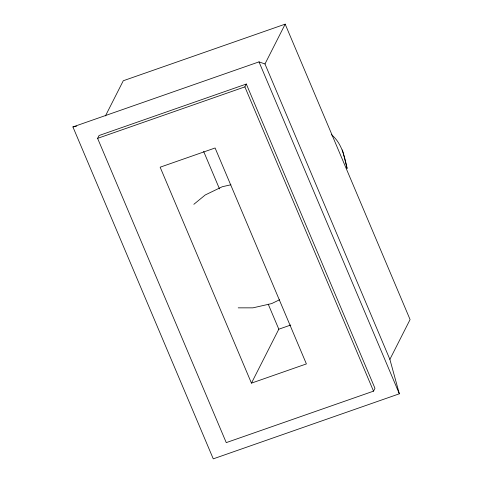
<?xml version="1.0" encoding="UTF-8"?>
<svg xmlns="http://www.w3.org/2000/svg" width="483" height="483" viewBox="0 0 483 483"><rect width="100%" height="100%" fill="white"/><g stroke="black" fill="none" stroke-linecap="round" stroke-linejoin="round"><path stroke-width="0.72" d="M105.439 115.914L123.28 80.746L285.175 24.15L410.079 319.559L389.878 359.376L399.344 393.802L213.263 458.85L72.921 126.926L259.003 61.878L264.974 63.967L389.878 359.376M97.608 138.361L99.051 135.524L246.318 84.042L374.965 388.302L373.528 391.145L226.255 442.621L97.608 138.361L244.875 86.88L246.318 84.042M264.974 63.967L285.175 24.15M251.45 383.134L306.397 363.922L215.098 147.985L160.145 167.196L251.45 383.134L278.812 329.201L290.79 325.017M193.846 204.315L205.221 194.981L222.277 186.734L230.928 184.766M279.554 299.774L271.681 303.584L252.941 307.846L238.21 307.846M72.921 126.926L76.598 126.148M331.441 134.691C341.578 142.95 344.542 156.281 347.114 168.446L342.417 149.917M259.003 61.878L399.344 393.802M244.875 86.88L373.528 391.145M203.657 151.451L219.511 188.944M268.24 304.205L278.812 329.201"/></g></svg>
